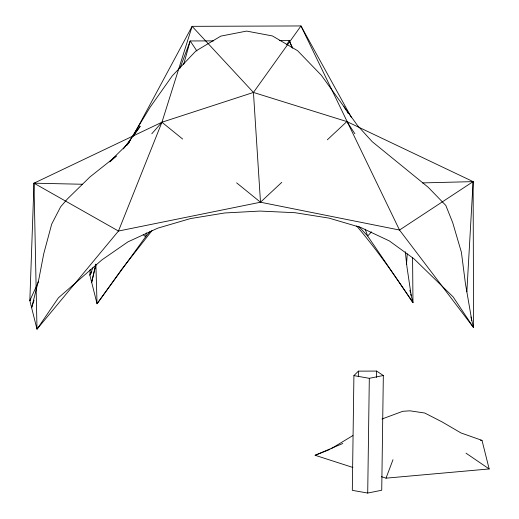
<?xml version="1.0" encoding="UTF-8"?>
<svg xmlns="http://www.w3.org/2000/svg" width="519" height="519" viewBox="0 0 519 519"><rect width="100%" height="100%" fill="white"/><g stroke="black" fill="none" stroke-linecap="round" stroke-linejoin="round"><path stroke-width="0.78" d="M353.913 375.613L352.31 490.345L367.712 493.05L381.731 490.241L383.333 375.509L376.599 371.072L358.415 371.137L353.913 375.613L369.314 378.319L383.333 375.509M358.337 376.71L358.415 371.137M367.712 493.05L369.314 378.319M376.509 377.443L376.599 371.072M466.847 291.821L473.114 181.624L399.513 230.034L260.493 202.222L253.441 92.44L192.121 26.339L161.941 122.231L118.468 231.039L36.992 329.202L29.836 300.618L33.988 183.188L161.941 122.231L253.441 92.44L346.854 121.569L473.114 181.624L473.588 327.645L399.513 230.034L300.988 25.95L192.121 26.339L133.383 135.543M150.315 231.318L145.592 236.839L97.034 303.777L89.878 275.2L90.131 269.549M406.507 264.392L407.253 253.901M146.306 232.869L145.592 236.839L143.238 234.659M95.658 264.684L91.668 282.342L95.801 265.209M183.674 64.35L190.194 40.962L213.536 40.878M34.066 300.157L31.627 307.767L38.938 278.761L43.745 253.733L51.705 224.091L60.632 206.809L67.483 198.874L89.962 176.934L116.314 156.031L109.859 161.922M179.983 68.171L190.194 40.962L196.915 51.011M381.394 476.669L386.019 478.161L392.987 459.704M89.878 275.2L92.933 267.733M30.731 299.288L29.836 300.618L38.549 281.506M91.753 271.612L90.254 274.48L91.74 271.632M286.728 44.79L289.2 40.612L279.54 40.644M29.836 300.618L30.731 299.275M130.548 139.922L128.712 142.511L150.004 107.368L172.295 75.832L195.812 51.037L220.815 36.122L246.583 31.088L272.404 35.934L297.562 50.674L321.358 75.3L357.539 125.54L372.162 141.629L428.24 187.307L445.815 205.433L452.711 222.664L461.391 252.24L465.407 283.432L471.803 320.502M132.845 136.679L140.182 126.312L123.399 148.94M253.441 92.44L300.988 25.95L351.285 117.255M126.63 145.586L129.127 142.491L109.691 161.623M152.19 230.358L122.127 268.777L97.034 303.777L95.885 264.126M151.788 133.772L161.941 122.231L182.656 139.047M371.494 231.87L367.666 236.048L412.975 302.655L412.573 257.333M470.908 316.927L473.588 327.645L453.126 296.887L413.974 258.799L389.367 240.939L360.699 227.445L328.942 218.103L295.064 212.712L260.025 211.071L224.798 212.965L190.382 218.596L157.757 228.165L127.927 241.873L101.88 259.915L58.388 297.848L36.992 329.202L33.988 183.188L118.468 231.039L260.493 202.222L281.791 182.331M327.333 139.799L346.854 121.569L354.892 133.746M331.336 448.591L352.849 435.584M352.881 467.463L315.117 455.273L342.774 443.492M315.117 455.273L329.948 449.435M382.016 419.002L402.757 411.301L409.965 410.821L424.756 413.027L442.013 421.863L460.976 432.943L482.008 440.372L489.164 468.955L386.019 478.161M422.492 182.909L473.114 181.624M33.988 183.188L82.592 184.258M480.425 440.248L482.008 440.372M466.036 453.184L489.164 468.955M236.638 182.857L260.493 202.222M358.863 226.544L367.666 236.048L365.188 229.19M356.644 225.973C377.235 250.152 395.355 276.27 412.975 302.655L410.827 294.078M343.987 106.674L346.115 110.106M346.964 111.481L348.243 113.538M292.508 47.995L289.2 40.612L292.463 47.969M409.88 290.296L410.471 292.651M411.184 295.506L406.935 266.695L405.281 251.734"/></g></svg>
